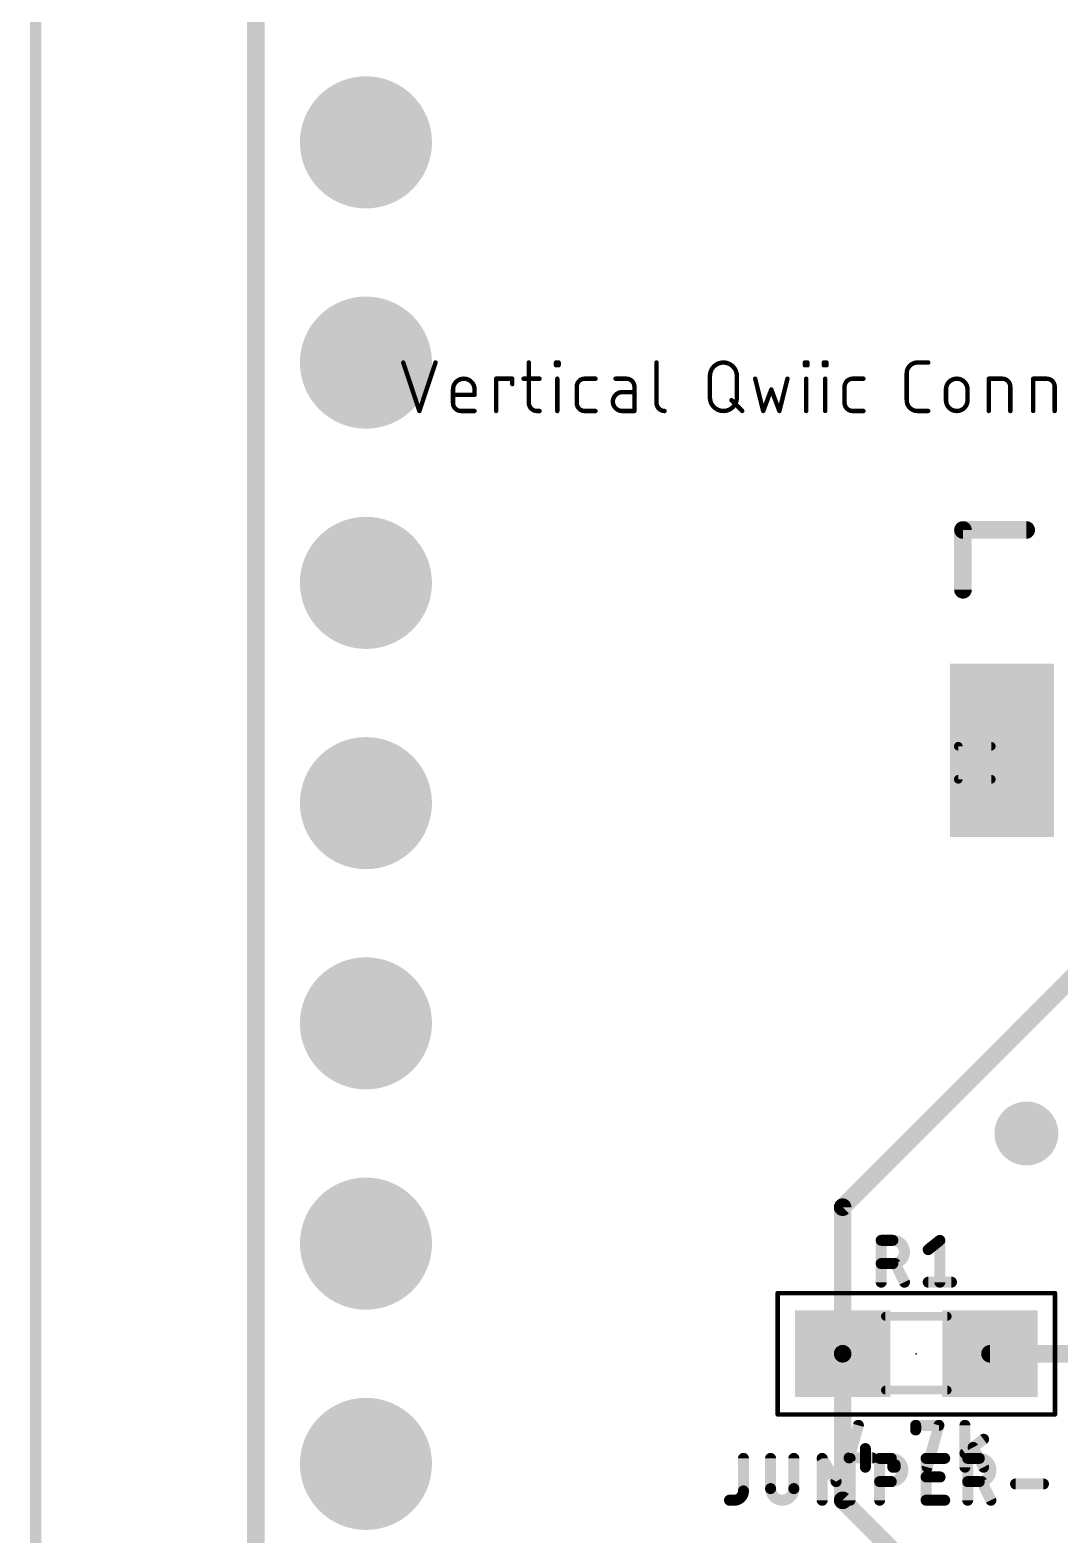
# Model space of a CAD drawing. Extents: x -33 to 53.6, y -13.2 to 65.9.
# Drawn here: x -2.6 to 9.28, y 23.31 to 40.66 of the extents above; entities that cross this region are included whole.
import ezdxf

# ---------------------------------------------------------------- set-up
doc = ezdxf.new("R2010")
doc.units = 0
for name, color, linetype in [('1', 12, 'CONTINUOUS'), ('16', 132, 'CONTINUOUS'), ('17', 110, 'CONTINUOUS'), ('18', 110, 'CONTINUOUS'), ('20', 31, 'CONTINUOUS'), ('21', 253, 'CONTINUOUS'), ('23', 53, 'CONTINUOUS'), ('25', 253, 'CONTINUOUS'), ('27', 253, 'CONTINUOUS'), ('39', 12, 'CONTINUOUS'), ('47', 253, 'CONTINUOUS'), ('51', 253, 'CONTINUOUS')]:
    doc.layers.add(name, color=color, linetype=linetype)

# ---------------------------------------------------------------- blocks, each defined once
blk = doc.blocks.new('RECT')
blk.add_solid([(-0.5, -0.5), (0.5, -0.5), (-0.5, 0.5), (0.5, 0.5)])
blk = doc.blocks.new('ROUNDP')
at = {"const_width": 0.5}
blk.add_lwpolyline([(0, -0.25, 1), (0, 0.25, 1), (0, -0.25)], format="xyb", dxfattribs=at)
blk = doc.blocks.new('ROUNDV')
at = {"const_width": 0.5}
blk.add_lwpolyline([(0, -0.25, 1), (0, 0.25, 1), (0, -0.25)], format="xyb", dxfattribs=at)

msp = doc.modelspace()

# ---------------------------------------------------------------- linework, layer by layer
at = {"layer": '1', "const_width": 0.2032}
for points in [[(0, 50.8), (0, 0)], [(9.908, 30.228), (6.77, 27.09)], [(6.77, 27.09), (6.77, 25.4)], [(6.77, 25.4), (6.77, 23.71)], [(10.6172, 25.4), (8.47, 25.4)], [(6.77, 23.71), (10.16, 20.32)]]:
    msp.add_lwpolyline(points, dxfattribs=at)
at = {"layer": '1', "const_width": 0.1016}
for points in [[(6.8208, 27.09, 1), (6.7192, 27.09)], [(6.7341, 27.1259, 1), (6.8059, 27.0541)], [(6.8208, 25.4, 1), (6.7192, 25.4)], [(6.7192, 25.4, 1), (6.8208, 25.4)], [(8.47, 25.4508, 1), (8.47, 25.3492)], [(6.8059, 23.7459, 1), (6.7341, 23.6741)], [(6.7192, 23.71, 1), (6.8208, 23.71)]]:
    msp.add_lwpolyline(points, format="xyb", dxfattribs=at)
at = {"layer": '16', "const_width": 0.2032}
msp.add_lwpolyline([(0, 0), (0, 50.8)], dxfattribs=at)
at = {"layer": '20', "const_width": 0.2032}
msp.add_lwpolyline([(0, 2.54), (0, 48.26)], dxfattribs=at)
at = {"layer": '21', "const_width": 0.2032}
for points in [[(8.158, 34.21), (8.158, 34.9)], [(8.158, 34.9), (8.888, 34.9)]]:
    msp.add_lwpolyline(points, dxfattribs=at)
at = {"layer": '21', "const_width": 0.1016}
for points in [[(8.2088, 34.9, 1), (8.1072, 34.9)], [(8.158, 34.9508, 1), (8.158, 34.8492)], [(8.888, 34.8492, 1), (8.888, 34.9508)], [(8.1072, 34.21, 1), (8.2088, 34.21)]]:
    msp.add_lwpolyline(points, format="xyb", dxfattribs=at)
at = {"layer": '23'}
msp.add_point((7.62, 25.4), dxfattribs=at)
at = {"layer": '25', "const_width": 0.127}
for points in [[(7.2148, 26.2255), (7.2148, 26.7081)], [(7.2148, 26.7081), (7.3489, 26.7081)], [(7.7571, 26.6009), (7.8911, 26.7081)], [(7.8911, 26.7081), (7.8911, 26.2255)], [(7.3489, 26.44), (7.2148, 26.44)], [(7.4829, 26.2255), (7.3757, 26.44)], [(7.7571, 26.2255), (8.0252, 26.2255)]]:
    msp.add_lwpolyline(points, dxfattribs=at)
at = {"layer": '25'}
for points, const_width in [([(7.2466, 26.7081, 1), (7.1831, 26.7081)], 0.0635), ([(7.2148, 26.7399, 1), (7.2148, 26.6764)], 0.0635), ([(7.3489, 26.44, 1), (7.3489, 26.7081)], 0.127), ([(7.3489, 26.7399, 1), (7.3489, 26.6764)], 0.0635), ([(7.3489, 26.6764, 1), (7.3489, 26.7399)], 0.0635), ([(7.9229, 26.7081, 1), (7.8594, 26.7081)], 0.0635), ([(7.911, 26.6833, 1), (7.8713, 26.7329)], 0.0635), ([(7.7372, 26.6256, 1), (7.7769, 26.5761)], 0.0635), ([(7.2148, 26.4717, 1), (7.2148, 26.4082)], 0.0635), ([(7.3489, 26.4717, 1), (7.3489, 26.4082)], 0.0635), ([(7.4041, 26.4542, 1), (7.3473, 26.4258)], 0.0635), ([(7.3489, 26.4082, 1), (7.3489, 26.4717)], 0.0635), ([(7.1831, 26.2255, 1), (7.2466, 26.2255)], 0.0635), ([(7.4545, 26.2113, 1), (7.5113, 26.2397)], 0.0635), ([(7.7571, 26.2572, 1), (7.7571, 26.1938)], 0.0635), ([(7.8594, 26.2255, 1), (7.9229, 26.2255)], 0.0635), ([(8.0252, 26.1938, 1), (8.0252, 26.2572)], 0.0635)]:
    msp.add_lwpolyline(points, format="xyb", dxfattribs=dict(at, const_width=const_width))
at = {"layer": '27'}
for points, const_width in [([(1.7005, 36.8309), (1.8868, 36.2721)], 0.0508), ([(1.8868, 36.2721), (2.073, 36.8309)], 0.0508), ([(3.1496, 36.8309), (3.1496, 36.3653)], 0.0508), ([(3.4623, 36.7999), (3.4623, 36.8309)], 0.0508), ([(3.4623, 36.8309), (3.4933, 36.8309)], 0.0508), ([(3.4933, 36.7999), (3.4623, 36.7999)], 0.0508), ([(3.4933, 36.8309), (3.4933, 36.7999)], 0.0508), ([(4.6224, 36.8309), (4.6224, 36.3653)], 0.0508), ([(6.3335, 36.7999), (6.3335, 36.8309)], 0.0508), ([(6.3335, 36.8309), (6.3645, 36.8309)], 0.0508), ([(6.3645, 36.7999), (6.3335, 36.7999)], 0.0508), ([(6.3645, 36.8309), (6.3645, 36.7999)], 0.0508), ([(6.5529, 36.7999), (6.5529, 36.8309)], 0.0508), ([(6.5529, 36.8309), (6.584, 36.8309)], 0.0508), ([(6.584, 36.7999), (6.5529, 36.7999)], 0.0508), ([(6.584, 36.8309), (6.584, 36.7999)], 0.0508), ([(7.633, 36.8309), (7.7572, 36.8309)], 0.0508), ([(2.7717, 36.2721), (2.7717, 36.6447)], 0.0508), ([(2.7717, 36.6447), (2.9579, 36.6447)], 0.0508), ([(2.9579, 36.6447), (2.9579, 36.5826)], 0.0508), ([(3.0875, 36.6447), (3.2738, 36.6447)], 0.0508), ([(3.4778, 36.2721), (3.4778, 36.6447)], 0.0508), ([(3.7949, 36.6447), (3.919, 36.6447)], 0.0508), ([(4.274, 36.6447), (4.1499, 36.6447)], 0.0508), ([(5.2389, 36.4274), (5.2389, 36.6757)], 0.0508), ([(5.5493, 36.6757), (5.5493, 36.4274)], 0.0508), ([(5.7604, 36.6447), (5.8535, 36.2721)], 0.0508), ([(6.0398, 36.2721), (6.1329, 36.6447)], 0.0508), ([(6.349, 36.2721), (6.349, 36.6447)], 0.0508), ([(6.5684, 36.2721), (6.5684, 36.6447)], 0.0508), ([(6.8855, 36.6447), (7.0097, 36.6447)], 0.0508), ([(7.5088, 36.3963), (7.5088, 36.7068)], 0.0508), ([(8.4559, 36.2721), (8.4559, 36.6447)], 0.0508), ([(8.4559, 36.6447), (8.6111, 36.6447)], 0.0508), ([(8.968, 36.2721), (8.968, 36.6447)], 0.0508), ([(8.968, 36.6447), (9.1232, 36.6447)], 0.0508), ([(2.2746, 36.3653), (2.2746, 36.5205)], 0.0508), ([(2.523, 36.4584), (2.2746, 36.4584)], 0.0508), ([(2.523, 36.5205), (2.523, 36.4584)], 0.0508), ([(3.7017, 36.3653), (3.7017, 36.5515)], 0.0508), ([(4.3672, 36.4894), (4.2275, 36.4894)], 0.0508), ([(4.3672, 36.2721), (4.3672, 36.5515)], 0.0508), ([(5.8535, 36.2721), (5.9466, 36.5205)], 0.0508), ([(5.9466, 36.5205), (6.0398, 36.2721)], 0.0508), ([(6.7924, 36.3653), (6.7924, 36.5515)], 0.0508), ([(7.9621, 36.3963), (7.9621, 36.5205)], 0.0508), ([(8.2105, 36.5205), (8.2105, 36.3963)], 0.0508), ([(8.7043, 36.5515), (8.7043, 36.2721)], 0.0508), ([(9.2163, 36.5515), (9.2163, 36.2721)], 0.0508), ([(2.523, 36.2721), (2.3678, 36.2721)], 0.0508), ([(3.2428, 36.2721), (3.2738, 36.2721)], 0.0508), ([(3.919, 36.2721), (3.7949, 36.2721)], 0.0508), ([(4.2275, 36.2721), (4.3672, 36.2721)], 0.0508), ([(5.4873, 36.3963), (5.6114, 36.2721)], 0.0508), ([(7.0097, 36.2721), (6.8855, 36.2721)], 0.0508), ([(7.7572, 36.2721), (7.633, 36.2721)], 0.0508), ([(6.9515, 24.5745), (6.8443, 24.1991)], 0.127), ([(7.6124, 24.5209), (7.6124, 24.5745)], 0.127), ([(7.6124, 24.5745), (7.8805, 24.5745)], 0.127), ([(7.8805, 24.5745), (7.7464, 24.0919)], 0.127), ([(8.1812, 24.0919), (8.1812, 24.5745)], 0.127), ([(8.3957, 24.4136), (8.1812, 24.2528)], 0.127), ([(7.032, 24.3064), (7.032, 24.0919)], 0.127), ([(8.3957, 24.0919), (8.2751, 24.3198)], 0.127), ([(5.6256, 24.1935), (5.6256, 23.8181)], 0.127), ([(5.9387, 24.1935), (5.9387, 23.845)], 0.127), ([(6.2068, 23.845), (6.2068, 24.1935)], 0.127), ([(6.5336, 23.7109), (6.5336, 24.1935)], 0.127), ([(6.5336, 24.1935), (6.6945, 23.9254)], 0.127), ([(6.6945, 23.9254), (6.8554, 24.1935)], 0.127), ([(6.8443, 24.1991), (7.1124, 24.1991)], 0.127), ([(6.8554, 24.1935), (6.8554, 23.7109)], 0.127), ([(7.1969, 23.7109), (7.1969, 24.1935)], 0.127), ([(7.1969, 24.1935), (7.3309, 24.1935)], 0.127), ([(7.349, 24.0919), (7.349, 24.1187)], 0.127), ([(7.349, 24.1187), (7.3758, 24.1187)], 0.127), ([(7.3758, 24.0919), (7.349, 24.0919)], 0.127), ([(7.3758, 24.1187), (7.3758, 24.0919)], 0.127), ([(7.7328, 23.7109), (7.7328, 24.1935)], 0.127), ([(7.7328, 24.1935), (7.9473, 24.1935)], 0.127), ([(8.2127, 23.7109), (8.2127, 24.1935)], 0.127), ([(8.2127, 24.1935), (8.3468, 24.1935)], 0.127), ([(7.3309, 23.9254), (7.1969, 23.9254)], 0.127), ([(7.7328, 23.979), (7.8937, 23.979)], 0.127), ([(8.3468, 23.9254), (8.2127, 23.9254)], 0.127), ([(8.4808, 23.7109), (8.3736, 23.9254)], 0.127), ([(8.7648, 23.8986), (9.0865, 23.8986)], 0.127), ([(5.5183, 23.7109), (5.4647, 23.7109)], 0.127), ([(7.9473, 23.7109), (7.7328, 23.7109)], 0.127)]:
    msp.add_lwpolyline(points, dxfattribs=dict(at, const_width=const_width))
for points, const_width in [([(1.7125, 36.8349, 1), (1.6884, 36.8269)], 0.0254), ([(2.0851, 36.8269, 1), (2.061, 36.8349)], 0.0254), ([(3.1623, 36.8309, 1), (3.1369, 36.8309)], 0.0254), ([(3.475, 36.8309, 1), (3.4496, 36.8309)], 0.0254), ([(3.4623, 36.8436, 1), (3.4623, 36.8182)], 0.0254), ([(3.4623, 36.8126, 1), (3.4623, 36.7872)], 0.0254), ([(3.4496, 36.7999, 1), (3.475, 36.7999)], 0.0254), ([(3.506, 36.8309, 1), (3.4806, 36.8309)], 0.0254), ([(3.4806, 36.7999, 1), (3.506, 36.7999)], 0.0254), ([(3.4933, 36.8182, 1), (3.4933, 36.8436)], 0.0254), ([(3.4933, 36.7872, 1), (3.4933, 36.8126)], 0.0254), ([(4.6351, 36.8309, 1), (4.6097, 36.8309)], 0.0254), ([(5.5493, 36.6757, 1), (5.2389, 36.6757)], 0.0508), ([(6.3462, 36.8309, 1), (6.3208, 36.8309)], 0.0254), ([(6.3335, 36.8436, 1), (6.3335, 36.8182)], 0.0254), ([(6.3335, 36.8126, 1), (6.3335, 36.7872)], 0.0254), ([(6.3208, 36.7999, 1), (6.3462, 36.7999)], 0.0254), ([(6.3772, 36.8309, 1), (6.3518, 36.8309)], 0.0254), ([(6.3518, 36.7999, 1), (6.3772, 36.7999)], 0.0254), ([(6.3645, 36.8182, 1), (6.3645, 36.8436)], 0.0254), ([(6.3645, 36.7872, 1), (6.3645, 36.8126)], 0.0254), ([(6.5656, 36.8309, 1), (6.5402, 36.8309)], 0.0254), ([(6.5529, 36.8436, 1), (6.5529, 36.8182)], 0.0254), ([(6.5529, 36.8126, 1), (6.5529, 36.7872)], 0.0254), ([(6.5402, 36.7999, 1), (6.5656, 36.7999)], 0.0254), ([(6.5967, 36.8309, 1), (6.5713, 36.8309)], 0.0254), ([(6.5713, 36.7999, 1), (6.5967, 36.7999)], 0.0254), ([(6.584, 36.8182, 1), (6.584, 36.8436)], 0.0254), ([(6.584, 36.7872, 1), (6.584, 36.8126)], 0.0254), ([(7.633, 36.8309, 0.4142), (7.5088, 36.7068)], 0.0508), ([(7.633, 36.8436, 1), (7.633, 36.8182)], 0.0254), ([(7.633, 36.8182, 1), (7.633, 36.8436)], 0.0254), ([(7.7572, 36.8182, 1), (7.7572, 36.8436)], 0.0254), ([(2.523, 36.5205, 1), (2.2746, 36.5205)], 0.0508), ([(2.7844, 36.6447, 1), (2.759, 36.6447)], 0.0254), ([(2.7717, 36.6574, 1), (2.7717, 36.632)], 0.0254), ([(2.9706, 36.6447, 1), (2.9452, 36.6447)], 0.0254), ([(2.9579, 36.632, 1), (2.9579, 36.6574)], 0.0254), ([(3.0875, 36.6574, 1), (3.0875, 36.632)], 0.0254), ([(3.2738, 36.632, 1), (3.2738, 36.6574)], 0.0254), ([(3.4905, 36.6447, 1), (3.4651, 36.6447)], 0.0254), ([(3.7949, 36.6447, 0.4142), (3.7017, 36.5515)], 0.0508), ([(3.7949, 36.6574, 1), (3.7949, 36.632)], 0.0254), ([(3.7949, 36.632, 1), (3.7949, 36.6574)], 0.0254), ([(3.919, 36.632, 1), (3.919, 36.6574)], 0.0254), ([(4.1499, 36.6574, 1), (4.1499, 36.632)], 0.0254), ([(4.3672, 36.5515, 0.4142), (4.274, 36.6447)], 0.0508), ([(4.274, 36.6574, 1), (4.274, 36.632)], 0.0254), ([(4.274, 36.632, 1), (4.274, 36.6574)], 0.0254), ([(5.2516, 36.6757, 1), (5.2262, 36.6757)], 0.0254), ([(5.2262, 36.6757, 1), (5.2516, 36.6757)], 0.0254), ([(5.562, 36.6757, 1), (5.5366, 36.6757)], 0.0254), ([(5.5366, 36.6757, 1), (5.562, 36.6757)], 0.0254), ([(5.7727, 36.6477, 1), (5.7481, 36.6416)], 0.0254), ([(6.1452, 36.6416, 1), (6.1206, 36.6477)], 0.0254), ([(6.3617, 36.6447, 1), (6.3363, 36.6447)], 0.0254), ([(6.5811, 36.6447, 1), (6.5557, 36.6447)], 0.0254), ([(6.8855, 36.6447, 0.4142), (6.7924, 36.5515)], 0.0508), ([(6.8855, 36.6574, 1), (6.8855, 36.632)], 0.0254), ([(6.8855, 36.632, 1), (6.8855, 36.6574)], 0.0254), ([(7.0097, 36.632, 1), (7.0097, 36.6574)], 0.0254), ([(7.5215, 36.7068, 1), (7.4961, 36.7068)], 0.0254), ([(7.4961, 36.7068, 1), (7.5215, 36.7068)], 0.0254), ([(8.2105, 36.5205, 1), (7.9621, 36.5205)], 0.0508), ([(8.4686, 36.6447, 1), (8.4432, 36.6447)], 0.0254), ([(8.4559, 36.6574, 1), (8.4559, 36.632)], 0.0254), ([(8.7043, 36.5515, 0.4142), (8.6111, 36.6447)], 0.0508), ([(8.6111, 36.6574, 1), (8.6111, 36.632)], 0.0254), ([(8.6111, 36.632, 1), (8.6111, 36.6574)], 0.0254), ([(8.9807, 36.6447, 1), (8.9553, 36.6447)], 0.0254), ([(8.968, 36.6574, 1), (8.968, 36.632)], 0.0254), ([(9.2163, 36.5515, 0.4142), (9.1232, 36.6447)], 0.0508), ([(9.1232, 36.6574, 1), (9.1232, 36.632)], 0.0254), ([(9.1232, 36.632, 1), (9.1232, 36.6574)], 0.0254), ([(2.2873, 36.5205, 1), (2.2619, 36.5205)], 0.0254), ([(2.2619, 36.5205, 1), (2.2873, 36.5205)], 0.0254), ([(2.2746, 36.4711, 1), (2.2746, 36.4457)], 0.0254), ([(2.5357, 36.5205, 1), (2.5103, 36.5205)], 0.0254), ([(2.5103, 36.5205, 1), (2.5357, 36.5205)], 0.0254), ([(2.5103, 36.4584, 1), (2.5357, 36.4584)], 0.0254), ([(2.523, 36.4457, 1), (2.523, 36.4711)], 0.0254), ([(2.9452, 36.5826, 1), (2.9706, 36.5826)], 0.0254), ([(3.7144, 36.5515, 1), (3.689, 36.5515)], 0.0254), ([(3.689, 36.5515, 1), (3.7144, 36.5515)], 0.0254), ([(4.2275, 36.4894, 1), (4.2275, 36.2721)], 0.0508), ([(4.2275, 36.5021, 1), (4.2275, 36.4767)], 0.0254), ([(4.2275, 36.4767, 1), (4.2275, 36.5021)], 0.0254), ([(4.3799, 36.5515, 1), (4.3545, 36.5515)], 0.0254), ([(4.3545, 36.5515, 1), (4.3799, 36.5515)], 0.0254), ([(4.3672, 36.4767, 1), (4.3672, 36.5021)], 0.0254), ([(5.2389, 36.4274, 1), (5.5493, 36.4274)], 0.0508), ([(5.2516, 36.4274, 1), (5.2262, 36.4274)], 0.0254), ([(5.562, 36.4274, 1), (5.5366, 36.4274)], 0.0254), ([(5.9585, 36.5249, 1), (5.9348, 36.516)], 0.0254), ([(5.9585, 36.516, 1), (5.9348, 36.5249)], 0.0254), ([(6.8051, 36.5515, 1), (6.7797, 36.5515)], 0.0254), ([(6.7797, 36.5515, 1), (6.8051, 36.5515)], 0.0254), ([(7.9748, 36.5205, 1), (7.9494, 36.5205)], 0.0254), ([(7.9494, 36.5205, 1), (7.9748, 36.5205)], 0.0254), ([(8.2232, 36.5205, 1), (8.1978, 36.5205)], 0.0254), ([(8.1978, 36.5205, 1), (8.2232, 36.5205)], 0.0254), ([(8.717, 36.5515, 1), (8.6916, 36.5515)], 0.0254), ([(8.6916, 36.5515, 1), (8.717, 36.5515)], 0.0254), ([(9.229, 36.5515, 1), (9.2036, 36.5515)], 0.0254), ([(9.2036, 36.5515, 1), (9.229, 36.5515)], 0.0254), ([(1.8747, 36.2761, 1), (1.8988, 36.2681)], 0.0254), ([(1.8747, 36.2681, 1), (1.8988, 36.2761)], 0.0254), ([(2.2746, 36.3653, 0.4142), (2.3678, 36.2721)], 0.0508), ([(2.2873, 36.3653, 1), (2.2619, 36.3653)], 0.0254), ([(2.2619, 36.3653, 1), (2.2873, 36.3653)], 0.0254), ([(2.3678, 36.2848, 1), (2.3678, 36.2594)], 0.0254), ([(2.3678, 36.2594, 1), (2.3678, 36.2848)], 0.0254), ([(2.523, 36.2594, 1), (2.523, 36.2848)], 0.0254), ([(2.759, 36.2721, 1), (2.7844, 36.2721)], 0.0254), ([(3.1496, 36.3653, 0.4142), (3.2428, 36.2721)], 0.0508), ([(3.1623, 36.3653, 1), (3.1369, 36.3653)], 0.0254), ([(3.1369, 36.3653, 1), (3.1623, 36.3653)], 0.0254), ([(3.2428, 36.2848, 1), (3.2428, 36.2594)], 0.0254), ([(3.2428, 36.2594, 1), (3.2427, 36.2848)], 0.0254), ([(3.2738, 36.2594, 1), (3.2738, 36.2848)], 0.0254), ([(3.4651, 36.2721, 1), (3.4905, 36.2721)], 0.0254), ([(3.7017, 36.3653, 0.4142), (3.7949, 36.2721)], 0.0508), ([(3.7144, 36.3653, 1), (3.689, 36.3653)], 0.0254), ([(3.689, 36.3653, 1), (3.7144, 36.3653)], 0.0254), ([(3.7949, 36.2848, 1), (3.7949, 36.2594)], 0.0254), ([(3.7949, 36.2594, 1), (3.7949, 36.2848)], 0.0254), ([(3.919, 36.2594, 1), (3.919, 36.2848)], 0.0254), ([(4.2275, 36.2848, 1), (4.2275, 36.2594)], 0.0254), ([(4.2275, 36.2594, 1), (4.2275, 36.2848)], 0.0254), ([(4.3545, 36.2721, 1), (4.3799, 36.2721)], 0.0254), ([(4.3672, 36.2594, 1), (4.3672, 36.2848)], 0.0254), ([(4.6224, 36.3653, 0.4142), (4.7156, 36.2721)], 0.0508), ([(4.6351, 36.3653, 1), (4.6097, 36.3653)], 0.0254), ([(4.6097, 36.3653, 1), (4.6351, 36.3653)], 0.0254), ([(4.7156, 36.2594, 1), (4.7156, 36.2848)], 0.0254), ([(5.2262, 36.4274, 1), (5.2516, 36.4274)], 0.0254), ([(5.4962, 36.4053, 1), (5.4783, 36.3873)], 0.0254), ([(5.5366, 36.4274, 1), (5.562, 36.4274)], 0.0254), ([(5.6025, 36.2632, 1), (5.6204, 36.2811)], 0.0254), ([(5.8416, 36.2766, 1), (5.8654, 36.2677)], 0.0254), ([(5.8412, 36.2691, 1), (5.8658, 36.2752)], 0.0254), ([(6.0275, 36.2752, 1), (6.0521, 36.2691)], 0.0254), ([(6.0279, 36.2677, 1), (6.0517, 36.2766)], 0.0254), ([(6.3363, 36.2721, 1), (6.3617, 36.2721)], 0.0254), ([(6.5557, 36.2721, 1), (6.5811, 36.2721)], 0.0254), ([(6.7924, 36.3653, 0.4142), (6.8855, 36.2721)], 0.0508), ([(6.8051, 36.3653, 1), (6.7797, 36.3653)], 0.0254), ([(6.7797, 36.3653, 1), (6.8051, 36.3653)], 0.0254), ([(6.8855, 36.2848, 1), (6.8855, 36.2594)], 0.0254), ([(6.8855, 36.2594, 1), (6.8855, 36.2848)], 0.0254), ([(7.0097, 36.2594, 1), (7.0097, 36.2848)], 0.0254), ([(7.5088, 36.3963, 0.4142), (7.633, 36.2721)], 0.0508), ([(7.5215, 36.3963, 1), (7.4961, 36.3963)], 0.0254), ([(7.4961, 36.3963, 1), (7.5215, 36.3963)], 0.0254), ([(7.633, 36.2848, 1), (7.633, 36.2594)], 0.0254), ([(7.633, 36.2594, 1), (7.633, 36.2848)], 0.0254), ([(7.7572, 36.2594, 1), (7.7572, 36.2848)], 0.0254), ([(7.9621, 36.3963, 1), (8.2105, 36.3963)], 0.0508), ([(7.9748, 36.3963, 1), (7.9494, 36.3963)], 0.0254), ([(7.9494, 36.3963, 1), (7.9748, 36.3963)], 0.0254), ([(8.2232, 36.3963, 1), (8.1978, 36.3963)], 0.0254), ([(8.1978, 36.3963, 1), (8.2232, 36.3963)], 0.0254), ([(8.4432, 36.2721, 1), (8.4686, 36.2721)], 0.0254), ([(8.6916, 36.2721, 1), (8.717, 36.2721)], 0.0254), ([(8.9553, 36.2721, 1), (8.9807, 36.2721)], 0.0254), ([(9.2036, 36.2721, 1), (9.229, 36.2721)], 0.0254), ([(6.982, 24.5658, 1), (6.921, 24.5832)], 0.0635), ([(7.6441, 24.5745, 1), (7.5806, 24.5745)], 0.0635), ([(7.5806, 24.5209, 1), (7.6441, 24.5209)], 0.0635), ([(7.6124, 24.6062, 1), (7.6124, 24.5428)], 0.0635), ([(7.9111, 24.566, 1), (7.8499, 24.583)], 0.0635), ([(7.8805, 24.5428, 1), (7.8805, 24.6062)], 0.0635), ([(8.213, 24.5745, 1), (8.1495, 24.5745)], 0.0635), ([(8.4148, 24.3882, 1), (8.3767, 24.439)], 0.0635), ([(7.0637, 24.3064, 1), (7.0002, 24.3064)], 0.0635), ([(8.1622, 24.2782, 1), (8.2003, 24.2274)], 0.0635), ([(8.3031, 24.3346, 1), (8.247, 24.3049)], 0.0635), ([(5.6573, 24.1935, 1), (5.5938, 24.1935)], 0.0635), ([(5.9704, 24.1935, 1), (5.9069, 24.1935)], 0.0635), ([(6.2385, 24.1935, 1), (6.175, 24.1935)], 0.0635), ([(6.5654, 24.1935, 1), (6.5019, 24.1935)], 0.0635), ([(6.5609, 24.2098, 1), (6.5064, 24.1772)], 0.0635), ([(6.8137, 24.2079, 1), (6.8748, 24.1904)], 0.0635), ([(6.8443, 24.2309, 1), (6.8443, 24.1674)], 0.0635), ([(6.8871, 24.1935, 1), (6.8236, 24.1935)], 0.0635), ([(6.8826, 24.1772, 1), (6.8281, 24.2098)], 0.0635), ([(7.0002, 24.0919, 1), (7.0637, 24.0919)], 0.0635), ([(7.1124, 24.1674, 1), (7.1124, 24.2309)], 0.0635), ([(7.2286, 24.1935, 1), (7.1651, 24.1935)], 0.0635), ([(7.1969, 24.2252, 1), (7.1969, 24.1618)], 0.0635), ([(7.3309, 23.9254, 1), (7.3309, 24.1935)], 0.127), ([(7.3309, 24.2252, 1), (7.3309, 24.1618)], 0.0635), ([(7.3807, 24.1187, 1), (7.3172, 24.1187)], 0.0635), ([(7.3172, 24.0919, 1), (7.3807, 24.0919)], 0.0635), ([(7.349, 24.1505, 1), (7.349, 24.087)], 0.0635), ([(7.349, 24.1237, 1), (7.349, 24.0602)], 0.0635), ([(7.3309, 24.1618, 1), (7.3309, 24.2252)], 0.0635), ([(7.4075, 24.1187, 1), (7.344, 24.1187)], 0.0635), ([(7.344, 24.0919, 1), (7.4075, 24.0919)], 0.0635), ([(7.3758, 24.087, 1), (7.3758, 24.1505)], 0.0635), ([(7.3758, 24.0602, 1), (7.3758, 24.1237)], 0.0635), ([(7.7328, 24.2252, 1), (7.7328, 24.1618)], 0.0635), ([(7.7646, 24.1935, 1), (7.7011, 24.1935)], 0.0635), ([(7.7158, 24.1004, 1), (7.777, 24.0834)], 0.0635), ([(7.9473, 24.1618, 1), (7.9473, 24.2252)], 0.0635), ([(8.1495, 24.0919, 1), (8.213, 24.0919)], 0.0635), ([(8.2445, 24.1935, 1), (8.181, 24.1935)], 0.0635), ([(8.2127, 24.2252, 1), (8.2127, 24.1618)], 0.0635), ([(8.3468, 23.9254, 1), (8.3468, 24.1935)], 0.127), ([(8.3468, 24.2252, 1), (8.3468, 24.1618)], 0.0635), ([(8.3468, 24.1618, 1), (8.3468, 24.2252)], 0.0635), ([(8.3677, 24.077, 1), (8.4238, 24.1068)], 0.0635), ([(6.6673, 23.9417, 1), (6.7217, 23.9091)], 0.0635), ([(6.6673, 23.9091, 1), (6.7217, 23.9417)], 0.0635), ([(7.1969, 23.9571, 1), (7.1969, 23.8936)], 0.0635), ([(7.3309, 23.9571, 1), (7.3309, 23.8936)], 0.0635), ([(7.3309, 23.8936, 1), (7.3309, 23.9571)], 0.0635), ([(7.7328, 24.0108, 1), (7.7328, 23.9473)], 0.0635), ([(7.8937, 23.9473, 1), (7.8937, 24.0108)], 0.0635), ([(8.2127, 23.9571, 1), (8.2127, 23.8936)], 0.0635), ([(8.3468, 23.9571, 1), (8.3468, 23.8936)], 0.0635), ([(8.402, 23.9396, 1), (8.3452, 23.9112)], 0.0635), ([(8.3468, 23.8936, 1), (8.3468, 23.9571)], 0.0635), ([(8.7648, 23.9303, 1), (8.7648, 23.8668)], 0.0635), ([(9.0865, 23.8668, 1), (9.0865, 23.9303)], 0.0635), ([(5.4647, 23.7427, 1), (5.4647, 23.6792)], 0.0635), ([(5.5183, 23.7109, 0.4142), (5.6256, 23.8181)], 0.127), ([(5.5183, 23.7427, 1), (5.5183, 23.6792)], 0.0635), ([(5.5183, 23.6792, 1), (5.5183, 23.7427)], 0.0635), ([(5.6573, 23.8181, 1), (5.5938, 23.8181)], 0.0635), ([(5.5938, 23.8181, 1), (5.6573, 23.8181)], 0.0635), ([(5.9387, 23.845, 1), (6.2068, 23.845)], 0.127), ([(5.9704, 23.845, 1), (5.9069, 23.845)], 0.0635), ([(5.9069, 23.845, 1), (5.9704, 23.845)], 0.0635), ([(6.2385, 23.845, 1), (6.175, 23.845)], 0.0635), ([(6.175, 23.845, 1), (6.2385, 23.845)], 0.0635), ([(7.7328, 23.7427, 1), (7.7328, 23.6792)], 0.0635), ([(7.9473, 23.6792, 1), (7.9473, 23.7427)], 0.0635), ([(6.5019, 23.7109, 1), (6.5654, 23.7109)], 0.0635), ([(6.8236, 23.7109, 1), (6.8871, 23.7109)], 0.0635), ([(7.1651, 23.7109, 1), (7.2286, 23.7109)], 0.0635), ([(7.7011, 23.7109, 1), (7.7646, 23.7109)], 0.0635), ([(8.181, 23.7109, 1), (8.2445, 23.7109)], 0.0635), ([(8.4524, 23.6967, 1), (8.5092, 23.7251)], 0.0635)]:
    msp.add_lwpolyline(points, format="xyb", dxfattribs=dict(at, const_width=const_width))
at = {"layer": '39', "const_width": 0.0508}
for points in [[(6.02, 26.1), (9.22, 26.1)], [(6.02, 24.7), (6.02, 26.1)], [(9.22, 26.1), (9.22, 24.7)], [(9.22, 24.7), (6.02, 24.7)]]:
    msp.add_lwpolyline(points, dxfattribs=at)
at = {"layer": '39', "const_width": 0.0254}
for points in [[(6.02, 26.1127, 1), (6.02, 26.0873)], [(6.0327, 26.1, 1), (6.0073, 26.1)], [(9.2327, 26.1, 1), (9.2073, 26.1)], [(9.22, 26.0873, 1), (9.22, 26.1127)], [(6.02, 24.7127, 1), (6.02, 24.6873)], [(6.0073, 24.7, 1), (6.0327, 24.7)], [(9.2073, 24.7, 1), (9.2327, 24.7)], [(9.22, 24.6873, 1), (9.22, 24.7127)]]:
    msp.add_lwpolyline(points, format="xyb", dxfattribs=at)
at = {"layer": '47', "const_width": 0.13}
msp.add_lwpolyline([(-2.54, 0.065), (-2.54, 50.735)], dxfattribs=at)
at = {"layer": '51'}
for points, const_width in [([(0, 0), (0, 50.8)], 0.127), ([(8.485, 32.406), (8.104, 32.406)], 0.1), ([(8.104, 32.406), (8.104, 32.025)], 0.1), ([(8.104, 32.025), (8.485, 32.025)], 0.1), ([(7.264, 25.832), (7.976, 25.832)], 0.1016), ([(7.264, 24.981), (7.976, 24.981)], 0.1016)]:
    msp.add_lwpolyline(points, dxfattribs=dict(at, const_width=const_width))
for points, const_width in [([(8.104, 32.431, 1), (8.104, 32.381)], 0.05), ([(8.129, 32.406, 1), (8.079, 32.406)], 0.05), ([(8.485, 32.381, 1), (8.485, 32.431)], 0.05), ([(8.104, 32.05, 1), (8.104, 32)], 0.05), ([(8.079, 32.025, 1), (8.129, 32.025)], 0.05), ([(8.485, 32, 1), (8.485, 32.05)], 0.05), ([(7.264, 25.8574, 1), (7.264, 25.8066)], 0.0508), ([(7.976, 25.8066, 1), (7.976, 25.8574)], 0.0508), ([(7.264, 25.0064, 1), (7.264, 24.9556)], 0.0508), ([(7.976, 24.9556, 1), (7.976, 25.0064)], 0.0508)]:
    msp.add_lwpolyline(points, format="xyb", dxfattribs=dict(at, const_width=const_width))

# ---------------------------------------------------------------- block references
at = {"layer": '1', "xscale": 1.2, "yscale": 2, "rotation": 180}
msp.add_blockref('RECT', (8.608, 32.36), dxfattribs=at)
at = {"layer": '1', "xscale": 1.1}
for p in [(6.77, 25.4), (8.47, 25.4)]:
    msp.add_blockref('RECT', p, dxfattribs=at)
at = {"layer": '17', "xscale": 1.524, "yscale": 1.524}
for p in [(1.27, 39.37), (1.27, 39.37), (1.27, 36.83), (1.27, 36.83), (1.27, 34.29), (1.27, 34.29), (1.27, 31.75), (1.27, 31.75), (1.27, 29.21), (1.27, 29.21), (1.27, 26.67), (1.27, 26.67), (1.27, 24.13), (1.27, 24.13)]:
    msp.add_blockref('ROUNDP', p, dxfattribs=at)
at = {"layer": '18', "xscale": 0.7366, "yscale": 0.7366}
msp.add_blockref('ROUNDV', (8.89, 27.94), dxfattribs=at)
msp.add_blockref('ROUNDV', (8.89, 27.94), dxfattribs=at)
at = {"layer": '51', "xscale": 0.5001, "yscale": 0.95}
for p in [(7.0319, 25.4051), (8.2003, 25.4051)]:
    msp.add_blockref('RECT', p, dxfattribs=at)

doc.saveas('drawing.dxf')
